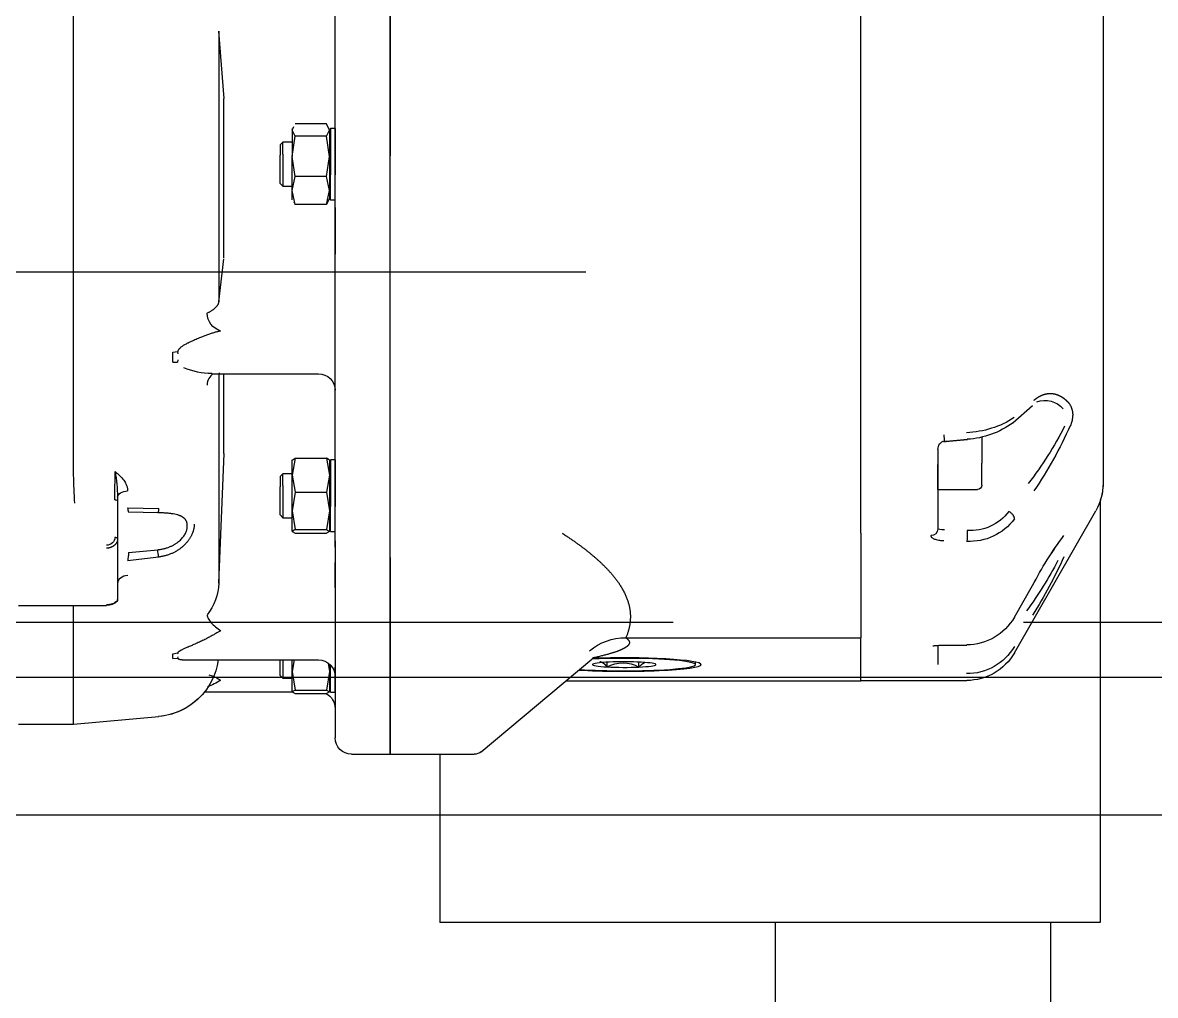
# Model space of a CAD drawing. Extents: x -1899985 to -450366, y 556196 to 2151267.
# Drawn here: x -660715.7 to -660392.4, y 577401 to 577678.6 of the extents above; entities that cross this region are included whole.
import ezdxf

# ---------------------------------------------------------------- set-up
doc = ezdxf.new("R2010")
doc.units = 0
doc.header["$LTSCALE"] = 1000
doc.header["$MEASUREMENT"] = 0
doc.linetypes.add('__DASH', pattern=[0.35, 0.25, -0.1])
doc.linetypes.add('DASH', pattern=[0.35, 0.25, -0.1])
for name, color, linetype in [('A-LIN-V', 9, 'Continuous'), ('EWHS5T6M-1', 7, 'Continuous'), ('EWHS5T6M-3', 7, 'Continuous'), ('FHSGH10105-主梁-06', 7, 'Continuous'), ('S-SB', 21, 'Continuous'), ('取电臂', 7, 'Continuous')]:
    doc.layers.add(name, color=color, linetype=linetype)
doc.layers.add('A-加建区域', color=47, linetype='Continuous', plot=False)

# ---------------------------------------------------------------- blocks, each defined once
blk = doc.blocks.new('w432424324')
at = {"layer": 'A-加建区域', "linetype": 'DASH'}
blk.add_lwpolyline([(-750464.66, 577507.45), (-768794.66, 577507.45)], dxfattribs=at)
blk = doc.blocks.new('吊车5')
at = {"layer": 'EWHS5T6M-1', "color": 3, "linetype": 'Continuous'}
for p, q in [((1559772.41, -79715.89), (1559772.41, -79836.34)), ((1559772.41, -79715.89), (1559772.41, -79836.34)), ((1559960.98, -79788.29), (1559960.98, -79836.34)), ((1559960.98, -79788.29), (1559960.98, -79836.34)), ((1559784.98, -79836.34), (1559898.12, -79836.34)), ((1559784.98, -79836.34), (1559786.55, -79836.34)), ((1559865.12, -79836.34), (1559898.12, -79836.34))]:
    blk.add_line(p, q, dxfattribs=at)
at = {"layer": 'EWHS5T6M-3', "color": 3, "linetype": 'Continuous'}
for p, q in [((1559975.12, -79474), (1559975.12, -79617.45)), ((1559975.12, -79732.15), (1559975.12, -79474)), ((1559990.83, -79729.12), (1559990.83, -79478.71)), ((1559771.62, -79500.33), (1559771.62, -79678.19)), ((1559771.62, -79500.33), (1559771.62, -79678.19)), ((1559840.76, -79697.06), (1559840.76, -79499.16)), ((1559840.76, -79697.06), (1559840.76, -79500.2)), ((1560065.48, -79708.57), (1560065.48, -79532.89)), ((1560022.54, -79601.12), (1560023.99, -79581.89)), ((1560023.99, -79581.89), (1560023.99, -79659.09)), ((1560022.55, -79646.57), (1560022.55, -79601.12)), ((1559990.83, -79609.63), (1559990.83, -79622.92)), ((1559990.83, -79609.63), (1559992.13, -79609.63)), ((1559992.13, -79609.63), (1559992.13, -79622.92)), ((1559992.13, -79609.63), (1559992.41, -79610.73)), ((1559992.41, -79610.1), (1559993.32, -79608.33)), ((1559993.32, -79611.88), (1559992.41, -79610.1)), ((1559992.41, -79610.1), (1559992.41, -79617.64)), ((1559993.32, -79608.33), (1560002.18, -79608.33)), ((1560002.18, -79611.88), (1560003.09, -79610.1)), ((1560003.09, -79610.1), (1560002.59, -79609.13)), ((1560003.09, -79609.63), (1560003.09, -79610.1)), ((1560003.09, -79610.1), (1560003.09, -79617.64)), ((1559992.41, -79617.64), (1559993.32, -79611.88)), ((1559993.32, -79611.88), (1560002.18, -79611.88)), ((1560003.09, -79617.64), (1560002.18, -79611.88)), ((1560003.09, -79613.56), (1560005.76, -79613.56)), ((1560005.76, -79616.94), (1560005.76, -79613.56)), ((1560005.76, -79613.56), (1560006.55, -79614.34)), ((1560006.55, -79614.34), (1560006.55, -79617.3)), ((1559975.12, -79788.29), (1559975.12, -79617.45)), ((1559993.32, -79623.4), (1559992.41, -79617.64)), ((1559992.41, -79617.64), (1559992.41, -79627.38)), ((1560002.18, -79623.4), (1560003.09, -79617.64)), ((1560003.09, -79627.38), (1560003.09, -79617.64)), ((1560005.76, -79616.94), (1560005.76, -79626.13)), ((1560006.55, -79625.34), (1560006.55, -79617.3)), ((1559990.83, -79630.06), (1559990.83, -79622.92)), ((1559992.13, -79630.06), (1559992.13, -79622.92)), ((1559992.41, -79627.38), (1559993.32, -79623.4)), ((1559993.32, -79623.4), (1560002.18, -79623.4)), ((1560003.09, -79627.38), (1560002.18, -79623.4)), ((1559992.41, -79627.38), (1559992.41, -79630.06)), ((1559993.32, -79631.36), (1559992.41, -79627.38)), ((1560002.18, -79631.36), (1560003.09, -79627.38)), ((1560005.76, -79626.13), (1560003.09, -79626.13)), ((1560003.09, -79630.06), (1560003.09, -79627.38)), ((1560006.55, -79625.34), (1560005.76, -79626.13)), ((1559992.13, -79630.06), (1559990.83, -79630.06)), ((1559992.41, -79628.96), (1559992.13, -79630.06)), ((1559992.41, -79629.58), (1559993.32, -79631.36)), ((1560002.59, -79630.56), (1560002.18, -79631.36)), ((1559990.83, -79632.23), (1559990.83, -79645.52)), ((1559993.32, -79631.36), (1560002.18, -79631.36)), ((1559990.83, -79652.66), (1559990.83, -79645.52)), ((1560023.99, -79659.09), (1560022.58, -79646.86)), ((1560035.78, -79673.35), (1560035.76, -79673.98)), ((1560035.76, -79675.73), (1560035.78, -79676.35)), ((1560037.19, -79673.47), (1560035.78, -79673.35)), ((1560037.19, -79676.37), (1560037.19, -79673.46)), ((1559771.62, -79678.19), (1559771.62, -79699.94)), ((1559771.62, -79678.19), (1559771.62, -79699.94)), ((1560037.19, -79676.37), (1560035.78, -79676.35)), ((1560026.04, -79679.65), (1559995.55, -79679.65)), ((1560022.55, -79686.95), (1560022.55, -79679.65)), ((1560023.92, -79679.38), (1560023.99, -79680.04)), ((1560023.99, -79680.04), (1560023.99, -79713.58)), ((1559797.35, -79693.67), (1559791.78, -79688.73)), ((1560022.55, -79702.46), (1560022.55, -79686.95)), ((1559806.19, -79697.57), (1559806.19, -79705.19)), ((1559810.36, -79698.42), (1559816.45, -79698.99)), ((1559815.57, -79698.92), (1559810.36, -79698.42)), ((1559840.76, -79725.16), (1559840.76, -79697.06)), ((1559840.76, -79725.16), (1559840.76, -79697.06)), ((1559771.62, -79699.94), (1559771.62, -79710.98)), ((1559771.62, -79699.94), (1559771.62, -79710.98)), ((1559816.48, -79699), (1559815.57, -79698.92)), ((1559817.1, -79699.06), (1559816.43, -79699)), ((1559818.76, -79701.26), (1559818.76, -79723.24)), ((1559818.76, -79701.29), (1559818.76, -79705.57)), ((1559806.19, -79711.45), (1559806.19, -79705.19)), ((1559990.83, -79704.26), (1559990.83, -79717.55)), ((1559990.83, -79704.26), (1559992.13, -79704.26)), ((1559992.13, -79704.26), (1559992.13, -79717.55)), ((1559992.13, -79704.26), (1559992.41, -79705.36)), ((1559993.32, -79703.79), (1559992.41, -79708.62)), ((1559992.41, -79704.26), (1559992.41, -79708.62)), ((1559992.54, -79704.22), (1559993.32, -79703.79)), ((1560002.18, -79703.79), (1559993.32, -79703.79)), ((1560003.09, -79704.3), (1560002.18, -79703.79)), ((1560002.18, -79703.79), (1560003.09, -79708.62)), ((1560003.09, -79708.62), (1560003.09, -79704.26)), ((1560023.99, -79739.41), (1560022.54, -79702.46)), ((1559806.19, -79707.93), (1559806.18, -79707.94)), ((1559818.76, -79712.7), (1559818.76, -79705.57)), ((1560003.09, -79708.19), (1560005.76, -79708.19)), ((1560005.76, -79711.57), (1560005.76, -79708.19)), ((1560005.76, -79708.19), (1560006.55, -79708.98)), ((1559992.41, -79708.62), (1559993.32, -79713.45)), ((1559992.41, -79708.62), (1559992.41, -79718.79)), ((1560003.09, -79708.62), (1560002.18, -79713.45)), ((1560003.09, -79718.79), (1560003.09, -79708.62)), ((1560005.76, -79711.57), (1560005.76, -79720.76)), ((1560006.55, -79708.98), (1560006.55, -79711.94)), ((1560065.48, -79708.58), (1560065.48, -79708.57)), ((1559818.76, -79712.7), (1559807.45, -79712.7)), ((1559993.32, -79713.45), (1559992.41, -79718.79)), ((1560002.18, -79713.45), (1559993.32, -79713.45)), ((1560002.18, -79713.45), (1560003.09, -79718.79)), ((1560006.55, -79719.98), (1560006.55, -79711.94)), ((1560023.99, -79713.58), (1560023.99, -79739.41)), ((1560052.91, -79714.86), (1560052.91, -79716.01)), ((1559772.41, -79715.89), (1559772.41, -79836.34)), ((1559772.41, -79715.89), (1559772.41, -79836.34)), ((1559990.83, -79724.69), (1559990.83, -79717.55)), ((1559992.13, -79724.69), (1559992.13, -79717.55)), ((1560050.04, -79717.94), (1560041.19, -79718.12)), ((1560052.91, -79716.01), (1560052.91, -79726.76)), ((1559796.91, -79759.31), (1559773.7, -79718.79)), ((1559818.76, -79718.85), (1559818.76, -79723.24)), ((1559992.41, -79718.79), (1559993.32, -79724.14)), ((1559992.41, -79718.79), (1559992.41, -79724.65)), ((1560003.09, -79718.79), (1560002.18, -79724.14)), ((1560003.09, -79724.65), (1560003.09, -79718.79)), ((1560005.76, -79720.76), (1560003.09, -79720.76)), ((1560006.55, -79719.98), (1560005.76, -79720.76)), ((1560041.47, -79719.34), (1560049.76, -79719.22)), ((1559818.76, -79723.24), (1559818.76, -79723.94)), ((1559992.41, -79723.59), (1559992.13, -79724.69)), ((1559993.32, -79724.14), (1559992.41, -79724.65)), ((1560002.18, -79724.14), (1559993.32, -79724.14)), ((1560002.18, -79724.14), (1560003.09, -79724.65)), ((1559840.76, -79725.16), (1559840.76, -79754.3)), ((1559840.76, -79725.16), (1559840.76, -79755.01)), ((1559992.13, -79724.69), (1559990.83, -79724.69)), ((1559990.83, -79727.38), (1559990.83, -79733.53)), ((1559992.41, -79724.65), (1559993.32, -79725.17)), ((1559992.41, -79724.69), (1559992.41, -79724.65)), ((1560002.18, -79725.17), (1559993.32, -79725.17)), ((1560003.09, -79724.65), (1560002.18, -79725.17)), ((1560052.91, -79726.76), (1560052.91, -79744.11)), ((1559990.83, -79729.12), (1559990.83, -79783.57)), ((1560049.76, -79730.7), (1560041.47, -79729.89)), ((1559975.12, -79732.15), (1559975.12, -79788.29)), ((1559990.83, -79740.67), (1559990.83, -79733.53)), ((1560041.19, -79731.98), (1560050.04, -79733.09)), ((1559796.94, -79749.17), (1559791.73, -79740.14)), ((1560081.19, -79745.77), (1560056.05, -79745.77)), ((1560065.48, -79779.64), (1560065.48, -79745.77)), ((1559990.83, -79750.08), (1559990.83, -79763.37)), ((1559907.81, -79755.01), (1559840.76, -79755.01)), ((1559840.76, -79767.34), (1559840.76, -79755.01)), ((1559840.76, -79767.16), (1559840.76, -79755.19)), ((1559907.81, -79755.01), (1559907.84, -79755.01)), ((1559816.93, -79757.14), (1559810.53, -79757.09)), ((1559818.76, -79757.2), (1559818.76, -79762.64)), ((1560035.78, -79759.35), (1560035.76, -79759.65)), ((1560037.19, -79759.57), (1560035.78, -79759.35)), ((1560037.19, -79760.97), (1560037.19, -79759.57)), ((1559887.91, -79762.68), (1559887.91, -79761.97)), ((1559904.1, -79763.38), (1559904.1, -79761.98)), ((1559913.16, -79763.35), (1559913.16, -79762.01)), ((1559949.1, -79787.55), (1559917.57, -79761.09)), ((1559990.83, -79770.51), (1559990.83, -79763.37)), ((1559992.13, -79762.8), (1559992.13, -79763.37)), ((1559992.13, -79770.51), (1559992.13, -79763.37)), ((1559992.79, -79762.34), (1559992.41, -79764.61)), ((1559992.41, -79762.54), (1559992.41, -79764.61)), ((1560033.23, -79761.34), (1559995.55, -79761.34)), ((1560002.53, -79761.34), (1560003.09, -79764.61)), ((1560003.09, -79764.61), (1560003.09, -79761.34)), ((1560005.76, -79761.34), (1560005.76, -79766.58)), ((1560006.55, -79765.79), (1560006.55, -79761.34)), ((1560035.76, -79760.5), (1560035.78, -79760.8)), ((1560037.19, -79760.98), (1560035.78, -79760.8)), ((1559992.41, -79764.61), (1559992.41, -79770.47)), ((1559992.41, -79764.61), (1559993.32, -79769.95)), ((1560003.09, -79764.61), (1560002.18, -79769.95)), ((1560003.09, -79770.47), (1560003.09, -79764.61)), ((1560005.76, -79766.58), (1560003.09, -79766.58)), ((1560006.55, -79765.79), (1560005.76, -79766.58)), ((1559840.76, -79767.22), (1559810.55, -79767.22)), ((1559925.01, -79767.34), (1559840.76, -79767.34)), ((1559992.41, -79769.41), (1559992.13, -79770.51)), ((1559992.13, -79770.51), (1559990.83, -79770.51)), ((1559993.32, -79769.95), (1559992.41, -79770.47)), ((1559992.41, -79770.51), (1559992.41, -79770.47)), ((1559992.41, -79770.47), (1559993.32, -79770.98)), ((1560002.18, -79769.95), (1559993.32, -79769.95)), ((1560002.18, -79770.98), (1559993.32, -79770.98)), ((1560002.18, -79770.98), (1559993.4, -79770.98)), ((1560002.18, -79769.95), (1560003.09, -79770.47)), ((1560003.09, -79770.47), (1560002.18, -79770.98)), ((1560003.09, -79770.47), (1560002.18, -79770.98)), ((1560028.07, -79770.46), (1560003.09, -79770.46)), ((1560028.07, -79770.46), (1560003.09, -79770.46)), ((1559990.83, -79775.18), (1559990.83, -79783.57)), ((1560065.48, -79779.64), (1560041.19, -79777.52)), ((1560065.48, -79779.64), (1560041.19, -79777.52)), ((1560081.19, -79779.64), (1560065.48, -79779.64)), ((1560081.19, -79779.64), (1560065.48, -79779.64)), ((1559975.12, -79788.29), (1559951.12, -79788.29)), ((1559960.98, -79788.29), (1559960.98, -79836.34)), ((1559960.98, -79788.29), (1559960.98, -79836.34)), ((1559975.12, -79788.29), (1559960.98, -79788.29)), ((1559986.12, -79788.29), (1559975.12, -79788.29)), ((1559986.12, -79788.29), (1559975.12, -79788.29)), ((1559772.41, -79836.34), (1559784.98, -79836.34)), ((1559772.41, -79836.34), (1559784.98, -79836.34)), ((1559784.98, -79836.34), (1559948.41, -79836.34)), ((1559784.98, -79836.34), (1559786.55, -79836.34)), ((1559865.12, -79836.34), (1559948.41, -79836.34)), ((1559948.41, -79836.34), (1559960.98, -79836.34)), ((1559948.41, -79836.34), (1559960.98, -79836.34))]:
    blk.add_line(p, q, dxfattribs=at)
for centre, radius, start, end in [((1560021.96, -79662.26), 5.41, 286.5513, 359.1466), ((1560026.11, -79659.72), 19.88, 269.7868, 293.4148), ((1559995.55, -79684.36), 4.71, 90, 180), ((1559788.27, -79694.31), 7.05, 71.1936, 138.4383), ((1559811.7, -79669.12), 27.39, 237.4046, 267.6019), ((1559889.41, -79646.11), 118.74, 204.0613, 214.3547), ((1559871.38, -79649.81), 99.45, 206.7573, 217.9644), ((1559811.85, -79673.94), 24.48, 233.5738, 266.5147), ((1560120.17, -79717.8), 67.33, 171.2625, 177.4992), ((1558763.3, -79722.57), 1290.41, 0.30865, 0.66611), ((1559787.33, -79710.98), 15.71, 180, 209.8108), ((1559787.33, -79710.98), 15.71, 180, 198.1949), ((1559807.45, -79711.45), 1.26, 180, 270), ((1559718.96, -79697.8), 346.69, 356.89, 358.2177), ((1560044.92, -79717.93), 3.73, 182.9811, 202.2857), ((1559809.67, -79711.7), 15.83, 216.4977, 273.1977), ((1559809.53, -79710.64), 13.8, 217.2105, 273.513), ((1559826.45, -79725.04), 16.09, 177.7884, 188.8137), ((1559820.75, -79723.88), 1.98, 181.8362, 271.7254), ((1559704.44, -79784.84), 98.07, 27.1154, 36.9652), ((1560055.98, -79726.31), 2.29, 181.5469, 271.5974), ((1559173.32, -79617.1), 875.45, 352.45924, 352.5971), ((1560364.67, -79695.91), 316.82, 186.3031, 186.7393), ((1559921.85, -79667.94), 153.08, 204.7089, 211.7891), ((1559878.09, -79684.31), 105.5, 207.4923, 216.6533), ((1560039.87, -79738.71), 15.89, 182.5089, 218.1426), ((1560053.67, -79744.08), 0.763, 181.8362, 271.7254), ((1559810.66, -79741.23), 15.85, 210.0324, 269.5936), ((1559907.81, -79771.51), 16.5, 50.834, 89.9004), ((1559810.55, -79751.5), 15.71, 209.8108, 270), ((1559810.42, -79749.66), 15.61, 210.2728, 270.4824), ((1559908.66, -79771.38), 9.21, 60.694, 119.6827), ((1559995.55, -79766.05), 4.71, 90, 180), ((1560042.84, -79758.73), 18.86, 187.9295, 265), ((1560034.4, -79749.72), 20.58, 238.0128, 249.6984), ((1559995.55, -79775.18), 4.71, 117.1281, 180), ((1559995.55, -79775.18), 4.71, 117.1281, 180), ((1560042.84, -79758.73), 18.86, 218.4661, 265), ((1559986.12, -79783.57), 4.71, 270, 0), ((1559986.12, -79783.57), 4.71, 270, 0), ((1559951.12, -79785.14), 3.14, 230, 270)]:
    blk.add_arc(centre, radius, start, end, dxfattribs=at)
at = {"layer": 'EWHS5T6M-3', "color": 3, "linetype": 'Continuous', "extrusion": (0, 0, -1)}
for centre, major_axis, ratio, start_param, end_param in [((1560023.5, -79683.93), (-1.87, -4.33), 0.783089, 3.209194, 4.163104), ((1559817.08, -79697.01), (0.19, 2.03), 0.00447, 1.617607, 3.576156), ((1560053.69, -79726.76), (0.786, 0), 0.5, 3.141593, 4.712389), ((1560049.76, -79739.51), (-3.14, 0), 0.721105, 1.658063, 3.14162), ((1559908.33, -79762.68), (20.43, 0), 0.087156, 0.894834, 3.627495), ((1559908.33, -79762.68), (22, 0), 0.087156, 3.141593, 5.13954), ((1559908.33, -79762.68), (-22, 0), 0.087156, 4.081811, 6.283185), ((1559908.33, -79762.68), (-20.43, 0), 0.087156, 0.485902, 2.024816), ((1559908.33, -79762.68), (9.07, 0), 0.087156, 3.103896, 4.151094), ((1559908.33, -79762.68), (-9.07, 0), 0.087156, 5.198291, 6.245489), ((1559908.33, -79762.68), (-9.07, 0), 0.087156, 1.009501, 2.056699), ((1559908.33, -79762.68), (9.07, 0), 0.087156, 1.009501, 2.056699), ((1559908.33, -79762.68), (9.07, 0), 0.087156, 5.198291, 6.245489), ((1559908.33, -79762.68), (9.07, 0), 0.087156, 0.485902, 1.009501), ((1559908.33, -79762.68), (-9.07, 0), 0.087156, 3.103896, 3.627495)]:
    blk.add_ellipse(centre, major_axis=major_axis, ratio=ratio, start_param=start_param, end_param=end_param, dxfattribs=at)
at = {"layer": 'EWHS5T6M-3', "color": 3, "linetype": 'Continuous'}
for points, degree, knots in [([(1560027.37, -79662.34), (1560027.27, -79662.29), (1560027.06, -79662.19), (1560026.76, -79662.04), (1560026.47, -79661.88), (1560026.19, -79661.72), (1560025.93, -79661.55), (1560025.68, -79661.38), (1560025.44, -79661.21), (1560025.22, -79661.03), (1560025.02, -79660.85), (1560024.83, -79660.67), (1560024.66, -79660.48), (1560024.5, -79660.29), (1560024.37, -79660.1), (1560024.25, -79659.9), (1560024.15, -79659.7), (1560024.08, -79659.5), (1560024.02, -79659.3), (1560024, -79659.16), (1560023.99, -79659.09)], 3, [0, 0, 0, 0, 0.051218, 0.102946, 0.155185, 0.207934, 0.261194, 0.314965, 0.369245, 0.424036, 0.479338, 0.535149, 0.591471, 0.648303, 0.705645, 0.763497, 0.821858, 0.880729, 0.94011, 1, 1, 1, 1]), ([(1560023.5, -79667.44), (1560023.62, -79667.47), (1560023.86, -79667.52), (1560024.23, -79667.61), (1560024.63, -79667.71), (1560025.05, -79667.83), (1560025.49, -79667.96), (1560025.96, -79668.11), (1560026.45, -79668.28), (1560026.96, -79668.45), (1560027.5, -79668.65), (1560028.06, -79668.86), (1560028.64, -79669.09), (1560029.25, -79669.33), (1560030.09, -79669.68), (1560031.05, -79670.09), (1560032.03, -79670.53), (1560032.68, -79670.84), (1560033.17, -79671.07), (1560033.57, -79671.29), (1560033.98, -79671.52), (1560034.34, -79671.75), (1560034.67, -79671.97), (1560034.95, -79672.19), (1560035.19, -79672.4), (1560035.39, -79672.6), (1560035.55, -79672.8), (1560035.67, -79672.99), (1560035.75, -79673.17), (1560035.77, -79673.3), (1560035.78, -79673.35)], 3, [0, 0, 0, 0, 0.029067, 0.059684, 0.091862, 0.125608, 0.160931, 0.197836, 0.23633, 0.276416, 0.3181, 0.361385, 0.406275, 0.452773, 0.500881, 0.599221, 0.673537, 0.723826, 0.750087, 0.785131, 0.817481, 0.847172, 0.87425, 0.898774, 0.920826, 0.940518, 0.958006, 0.973514, 0.987363, 1, 1, 1, 1]), ([(1559791.37, -79687.25), (1559790.77, -79686.73), (1559790.15, -79686.34), (1559789.52, -79685.95), (1559788.87, -79685.7), (1559788.23, -79685.45), (1559787.57, -79685.35), (1559786.92, -79685.25), (1559786.26, -79685.3), (1559785.61, -79685.35), (1559784.97, -79685.55), (1559784.33, -79685.75), (1559783.71, -79686.09), (1559783.1, -79686.44), (1559782.52, -79686.92), (1559781.94, -79687.4), (1559781.4, -79688.01)], 2, [0, 0, 0, 0.125, 0.125, 0.25, 0.25, 0.375, 0.375, 0.5, 0.5, 0.625, 0.625, 0.75, 0.75, 0.875, 0.875, 1, 1, 1]), ([(1559781.4, -79688.01), (1559781.34, -79688.1), (1559781.23, -79688.26), (1559781.07, -79688.51), (1559780.92, -79688.76), (1559780.79, -79689.02), (1559780.68, -79689.28), (1559780.58, -79689.55), (1559780.49, -79689.82), (1559780.42, -79690.1), (1559780.37, -79690.37), (1559780.32, -79690.66), (1559780.29, -79691.03), (1559780.28, -79691.5), (1559780.31, -79692.07), (1559780.4, -79692.66), (1559780.54, -79693.27), (1559780.73, -79693.9), (1559780.9, -79694.32), (1559780.99, -79694.53)], 3, [0, 0, 0, 0, 0.048845, 0.096906, 0.144215, 0.190808, 0.236719, 0.281986, 0.326648, 0.370744, 0.414319, 0.457414, 0.500075, 0.58118, 0.662791, 0.745199, 0.82869, 0.913537, 1, 1, 1, 1]), ([(1559818.76, -79701.26), (1559818.76, -79700.7), (1559818.57, -79700.12), (1559817.9, -79699.22), (1559817.42, -79698.91), (1559816.9, -79698.85)], 3, [0, 0, 0, 0, 0.5, 0.5, 1, 1, 1, 1]), ([(1560053.62, -79707.57), (1560053.4, -79707.77), (1560052.95, -79708.15), (1560052.1, -79708.96), (1560051.35, -79709.78), (1560050.82, -79710.59), (1560050.54, -79711.07), (1560050.36, -79711.5), (1560050.21, -79711.91), (1560050.11, -79712.31), (1560050.05, -79712.71), (1560050.04, -79712.98), (1560050.04, -79713.12)], 3, [0, 0, 0, 0, 0.125011, 0.250017, 0.499875, 0.603087, 0.677277, 0.749978, 0.814865, 0.874988, 0.937496, 1, 1, 1, 1]), ([(1560052.91, -79714.86), (1560052.91, -79714.47), (1560052.63, -79714.01), (1560051.53, -79713.34), (1560050.74, -79713.16), (1560050.04, -79713.12)], 3, [0, 0, 0, 0, 0.5, 0.5, 1, 1, 1, 1]), ([(1560050.04, -79717.94), (1560050.03, -79717.99), (1560050.02, -79718.1), (1560050, -79718.27), (1560049.97, -79718.44), (1560049.95, -79718.61), (1560049.92, -79718.77), (1560049.88, -79718.92), (1560049.85, -79719.05), (1560049.81, -79719.15), (1560049.78, -79719.19), (1560049.76, -79719.22)], 3, [0, 0, 0, 0, 0.077735, 0.163795, 0.258193, 0.360935, 0.47203, 0.591481, 0.719291, 0.855464, 1, 1, 1, 1]), ([(1560053.69, -79715.62), (1560053.49, -79715.62), (1560053.28, -79715.66), (1560052.99, -79715.81), (1560052.91, -79715.91), (1560052.91, -79716.01)], 3, [0, 0, 0, 0, 0.5, 0.5, 1, 1, 1, 1]), ([(1559796.94, -79721.11), (1559796.91, -79720.96), (1559796.93, -79720.78), (1559797.04, -79720.4), (1559797.15, -79720.2), (1559797.45, -79719.8), (1559797.63, -79719.61), (1559798.06, -79719.26), (1559798.29, -79719.11), (1559798.53, -79718.99)], 3, [0, 0, 0, 0, 0.25, 0.25, 0.5, 0.5, 0.75, 0.75, 1, 1, 1, 1]), ([(1560033.02, -79723.06), (1560033.02, -79722.98), (1560033.02, -79722.83), (1560033.04, -79722.6), (1560033.08, -79722.38), (1560033.12, -79722.17), (1560033.19, -79721.97), (1560033.26, -79721.78), (1560033.35, -79721.6), (1560033.45, -79721.43), (1560033.57, -79721.26), (1560033.7, -79721.11), (1560033.84, -79720.96), (1560034, -79720.82), (1560034.17, -79720.69), (1560034.36, -79720.56), (1560034.56, -79720.45), (1560034.77, -79720.34), (1560035, -79720.23), (1560035.24, -79720.14), (1560035.49, -79720.04), (1560035.93, -79719.91), (1560036.58, -79719.75), (1560037.48, -79719.6), (1560038.57, -79719.47), (1560039.9, -79719.39), (1560040.92, -79719.36), (1560041.47, -79719.34)], 3, [0, 0, 0, 0, 0.025288, 0.050219, 0.074845, 0.099219, 0.123396, 0.147433, 0.171387, 0.195316, 0.219278, 0.243332, 0.267533, 0.291939, 0.316604, 0.341581, 0.366922, 0.392675, 0.418887, 0.445603, 0.472864, 0.500709, 0.581938, 0.664866, 0.750426, 0.865857, 1, 1, 1, 1]), ([(1560031.05, -79722.62), (1560031.05, -79722.71), (1560031.05, -79722.9), (1560031.07, -79723.19), (1560031.1, -79723.48), (1560031.15, -79723.77), (1560031.21, -79724.06), (1560031.28, -79724.35), (1560031.36, -79724.65), (1560031.47, -79724.94), (1560031.58, -79725.24), (1560031.71, -79725.54), (1560031.85, -79725.85), (1560032.01, -79726.15), (1560032.19, -79726.45), (1560032.38, -79726.76), (1560032.59, -79727.06), (1560032.81, -79727.36), (1560033.05, -79727.67), (1560033.31, -79727.97), (1560033.59, -79728.27), (1560033.88, -79728.57), (1560034.27, -79728.94), (1560034.77, -79729.37), (1560035.4, -79729.84), (1560036.08, -79730.27), (1560036.8, -79730.67), (1560037.58, -79731.03), (1560038.41, -79731.35), (1560039.3, -79731.62), (1560040.23, -79731.84), (1560040.87, -79731.93), (1560041.19, -79731.98)], 3, [0, 0, 0, 0, 0.023596, 0.046848, 0.069813, 0.092549, 0.115115, 0.137574, 0.159988, 0.182418, 0.204926, 0.227574, 0.250421, 0.273525, 0.296943, 0.320728, 0.344931, 0.369601, 0.394784, 0.420522, 0.446855, 0.473821, 0.501454, 0.550477, 0.600634, 0.652145, 0.705215, 0.760032, 0.81677, 0.875584, 0.936618, 1, 1, 1, 1]), ([(1560041.47, -79729.89), (1560041.31, -79729.87), (1560040.98, -79729.84), (1560040.5, -79729.76), (1560040.04, -79729.67), (1560039.59, -79729.57), (1560039.15, -79729.45), (1560038.72, -79729.32), (1560038.31, -79729.17), (1560037.91, -79729.01), (1560037.52, -79728.84), (1560037.14, -79728.65), (1560036.77, -79728.45), (1560036.42, -79728.24), (1560036.08, -79728.01), (1560035.68, -79727.72), (1560035.24, -79727.36), (1560034.77, -79726.91), (1560034.36, -79726.46), (1560034, -79725.99), (1560033.69, -79725.51), (1560033.45, -79725.02), (1560033.25, -79724.53), (1560033.12, -79724.03), (1560033.03, -79723.54), (1560033.02, -79723.22), (1560033.02, -79723.06)], 3, [0, 0, 0, 0, 0.039878, 0.078912, 0.117144, 0.154619, 0.191384, 0.227489, 0.262988, 0.297935, 0.332389, 0.366411, 0.400064, 0.433413, 0.466526, 0.499471, 0.55456, 0.607472, 0.65855, 0.708176, 0.756766, 0.804764, 0.852628, 0.900824, 0.949803, 1, 1, 1, 1]), ([(1559820.81, -79725.86), (1559820.8, -79725.89), (1559820.8, -79725.95), (1559820.78, -79726.04), (1559820.73, -79726.15), (1559820.65, -79726.27), (1559820.48, -79726.44), (1559820.19, -79726.64), (1559819.75, -79726.84), (1559819.22, -79727.02), (1559818.62, -79727.15), (1559818.02, -79727.24), (1559817.53, -79727.28), (1559817.22, -79727.3), (1559817.08, -79727.3)], 3, [0, 0, 0, 0, 0.040091, 0.085599, 0.136434, 0.192536, 0.253873, 0.39572, 0.505375, 0.612356, 0.753804, 0.848833, 0.930864, 1, 1, 1, 1]), ([(1559926.04, -79725.16), (1559923.3, -79726.93), (1559920.98, -79728.64), (1559918.53, -79730.44), (1559916.51, -79732.2), (1559914.4, -79734.04), (1559912.74, -79735.85), (1559911.01, -79737.73), (1559909.75, -79739.59), (1559907.16, -79743.47), (1559906.66, -79747.28), (1559906.16, -79751.12), (1559907.81, -79755.01)], 2, [0, 0, 0, 0.125, 0.125, 0.25, 0.25, 0.375, 0.375, 0.5, 0.5, 0.75, 0.75, 1, 1, 1]), ([(1560052.91, -79726.76), (1560052.91, -79726.82), (1560052.91, -79726.94), (1560052.93, -79727.12), (1560052.96, -79727.29), (1560053.01, -79727.46), (1560053.07, -79727.62), (1560053.14, -79727.77), (1560053.22, -79727.92), (1560053.3, -79728.06), (1560053.4, -79728.2), (1560053.51, -79728.33), (1560053.62, -79728.45), (1560053.73, -79728.57), (1560053.86, -79728.67), (1560053.98, -79728.77), (1560054.12, -79728.87), (1560054.25, -79728.95), (1560054.39, -79729.03), (1560054.53, -79729.1), (1560054.67, -79729.17), (1560054.81, -79729.23), (1560054.95, -79729.28), (1560055.09, -79729.32), (1560055.23, -79729.36), (1560055.37, -79729.39), (1560055.51, -79729.42), (1560055.65, -79729.44), (1560055.79, -79729.45), (1560055.92, -79729.46), (1560056, -79729.46), (1560056.05, -79729.46)], 3, [0, 0, 0, 0, 0.043815, 0.086945, 0.129389, 0.171151, 0.212229, 0.252628, 0.292346, 0.331388, 0.369753, 0.407445, 0.444466, 0.480818, 0.516503, 0.551525, 0.585887, 0.619591, 0.652642, 0.685043, 0.716798, 0.747913, 0.778391, 0.808237, 0.837458, 0.866059, 0.894046, 0.921426, 0.948207, 0.974395, 1, 1, 1, 1]), ([(1560056.05, -79745.53), (1560055.97, -79745.53), (1560055.83, -79745.53), (1560055.6, -79745.52), (1560055.38, -79745.5), (1560055.16, -79745.48), (1560054.95, -79745.44), (1560054.74, -79745.4), (1560054.53, -79745.36), (1560054.33, -79745.3), (1560054.14, -79745.24), (1560053.96, -79745.17), (1560053.79, -79745.1), (1560053.62, -79745.01), (1560053.45, -79744.91), (1560053.28, -79744.79), (1560053.13, -79744.65), (1560053.01, -79744.49), (1560052.92, -79744.3), (1560052.91, -79744.17), (1560052.91, -79744.11)], 3, [0, 0, 0, 0, 0.043817, 0.087902, 0.132274, 0.176955, 0.221965, 0.267323, 0.313047, 0.359156, 0.405668, 0.4526, 0.499967, 0.551187, 0.60913, 0.673811, 0.745237, 0.823412, 0.908334, 1, 1, 1, 1]), ([(1560053.69, -79744.84), (1560053.69, -79745.01), (1560053.86, -79745.17), (1560053.94, -79745.25), (1560054.06, -79745.32), (1560054.18, -79745.39), (1560054.34, -79745.45), (1560054.5, -79745.51), (1560054.7, -79745.57), (1560054.89, -79745.62), (1560055.11, -79745.65), (1560055.25, -79745.68), (1560055.41, -79745.69), (1560055.72, -79745.72), (1560056.05, -79745.72)], 2, [0, 0, 0, 0.25, 0.25, 0.375, 0.375, 0.5, 0.5, 0.625, 0.625, 0.75, 0.75, 0.833333, 0.833333, 1, 1, 1]), ([(1560027.37, -79748.53), (1560027.35, -79748.82), (1560027.23, -79749.17), (1560026.82, -79749.92), (1560026.53, -79750.33), (1560025.82, -79751.15), (1560025.4, -79751.56), (1560024.49, -79752.33), (1560024, -79752.69), (1560023.5, -79752.99)], 3, [0, 0, 0, 0, 0.25, 0.25, 0.5, 0.5, 0.75, 0.75, 1, 1, 1, 1]), ([(1560023.5, -79752.99), (1560023.62, -79753.06), (1560023.86, -79753.21), (1560024.23, -79753.43), (1560024.63, -79753.66), (1560025.05, -79753.91), (1560025.49, -79754.16), (1560025.96, -79754.42), (1560026.45, -79754.68), (1560026.96, -79754.96), (1560027.5, -79755.24), (1560028.06, -79755.52), (1560028.64, -79755.82), (1560029.25, -79756.11), (1560030.09, -79756.5), (1560031.05, -79756.94), (1560032.03, -79757.36), (1560032.68, -79757.64), (1560033.17, -79757.84), (1560033.57, -79758.01), (1560033.98, -79758.2), (1560034.34, -79758.37), (1560034.67, -79758.53), (1560034.95, -79758.68), (1560035.19, -79758.82), (1560035.39, -79758.94), (1560035.55, -79759.06), (1560035.67, -79759.16), (1560035.75, -79759.26), (1560035.77, -79759.32), (1560035.78, -79759.35)], 3, [0, 0, 0, 0, 0.029065, 0.059681, 0.091858, 0.125603, 0.160926, 0.197831, 0.236324, 0.276411, 0.318095, 0.361381, 0.406272, 0.45277, 0.50088, 0.599222, 0.673538, 0.723826, 0.750086, 0.785132, 0.817484, 0.847177, 0.874255, 0.89878, 0.920832, 0.940524, 0.958011, 0.973518, 0.987365, 1, 1, 1, 1]), ([(1559907.84, -79755.01), (1559905.55, -79756.52), (1559908.33, -79758.04), (1559909.01, -79758.41), (1559910, -79758.79), (1559910.97, -79759.16), (1559912.23, -79759.53), (1559914.27, -79760.14), (1559917.12, -79760.76)], 2, [0, 0, 0, 0.5, 0.5, 0.625, 0.625, 0.75, 0.75, 0.9651205, 0.9651205, 0.9651205]), ([(1559820.18, -79757.33), (1559820.18, -79757.33), (1559820.17, -79757.33), (1559820.06, -79757.31), (1559819.68, -79757.26), (1559818.93, -79757.2), (1559817.91, -79757.15), (1559817.24, -79757.14), (1559816.93, -79757.14)], 3, [0.4127267, 0.4127267, 0.4127267, 0.4127267, 0.4325468, 0.4958555, 0.5912118, 0.726311, 0.893279, 1, 1, 1, 1]), ([(1559904.1, -79763.38), (1559903.47, -79762.71), (1559902.93, -79762.35), (1559902.62, -79762.14), (1559902.32, -79762.02)], 2, [0, 0, 0, 0.25, 0.25, 0.3701268, 0.3701268, 0.3701268]), ([(1559915.28, -79761.79), (1559914.76, -79761.87), (1559914.19, -79762.3), (1559913.72, -79762.67), (1559913.16, -79763.35)], 2, [0, 0, 0, 0.5, 0.5, 1, 1, 1]), ([(1559917.59, -79761.11), (1559917.41, -79760.96), (1559917.19, -79760.77), (1559917.18, -79760.7), (1559917.19, -79760.69)], 3, [0, 0, 0, 0, 0.0924354, 0.1357639, 0.1357639, 0.1357639, 0.1357639]), ([(1560035.78, -79760.8), (1560035.78, -79760.82), (1560035.78, -79760.85), (1560035.75, -79760.89), (1560035.72, -79760.94), (1560035.67, -79760.98), (1560035.6, -79761.02), (1560035.52, -79761.06), (1560035.43, -79761.1), (1560035.32, -79761.13), (1560035.19, -79761.17), (1560035.06, -79761.2), (1560034.9, -79761.23), (1560034.73, -79761.25), (1560034.55, -79761.27), (1560034.35, -79761.29), (1560034.14, -79761.31), (1560033.91, -79761.32), (1560033.67, -79761.33), (1560033.44, -79761.33), (1560033.3, -79761.34), (1560033.23, -79761.34)], 3, [0, 0, 0, 0, 0.0069116, 0.0141137, 0.0217356, 0.0298867, 0.0386568, 0.0481179, 0.0583273, 0.0693308, 0.081165, 0.0938592, 0.1074372, 0.1219183, 0.1373187, 0.1536516, 0.1709282, 0.1891578, 0.2083486, 0.2285073, 0.2427241, 0.2427241, 0.2427241, 0.2427241]), ([(1560026.91, -79765.65), (1560026.72, -79765.65), (1560026.47, -79765.7), (1560025.82, -79765.9), (1560025.4, -79766.08), (1560024.49, -79766.55), (1560024, -79766.84), (1560023.5, -79767.17)], 3, [0.2947245, 0.2947245, 0.2947245, 0.2947245, 0.5, 0.5, 0.75, 0.75, 0.9999713, 0.9999713, 0.9999713, 0.9999713])]:
    blk.add_open_spline(points, degree=degree, knots=knots, dxfattribs=at)
for points in [[(1559816.9, -79724.21), (1559817.94, -79724.2), (1559818.76, -79724.08), (1559818.76, -79723.94)], [(1559786.17, -79730.78), (1559785.85, -79730.27), (1559785.58, -79729.84), (1559785.34, -79729.45)]]:
    blk.add_open_spline(points, degree=3, dxfattribs=at)
at = {"layer": 'FHSGH10105-主梁-06', "color": 3, "linetype": 'Continuous'}
for p, q in [((1555503.32, -79766.34), (1563769.29, -79766.34)), ((1555299.54, -79805.62), (1563769.29, -79805.62))]:
    blk.add_line(p, q, dxfattribs=at)
at = {"layer": '取电臂', "color": 3, "linetype": 'Continuous'}
for p, q in [((1559786.55, -80015.48), (1559786.55, -79836.34)), ((1559786.55, -80015.48), (1559786.55, -79836.34)), ((1559865.12, -80015.48), (1559865.12, -79836.34)), ((1559865.12, -80015.48), (1559865.12, -79836.34))]:
    blk.add_line(p, q, dxfattribs=at)

msp = doc.modelspace()

# ---------------------------------------------------------------- linework, layer by layer
at = {"layer": 'A-加建区域', "linetype": '__DASH', "ltscale": 2}
msp.add_line((-592655, 577607.45), (-684013.93, 577607.45), dxfattribs=at)

# ---------------------------------------------------------------- block references
at = {"layer": 'A-LIN-V'}
msp.add_blockref('w432424324', (95534.66, 0), dxfattribs=at)
at = {"layer": 'S-SB', "xscale": -1}
msp.add_blockref('吊车5', (899364.29, 657258.07), dxfattribs=at)

doc.saveas('drawing.dxf')
